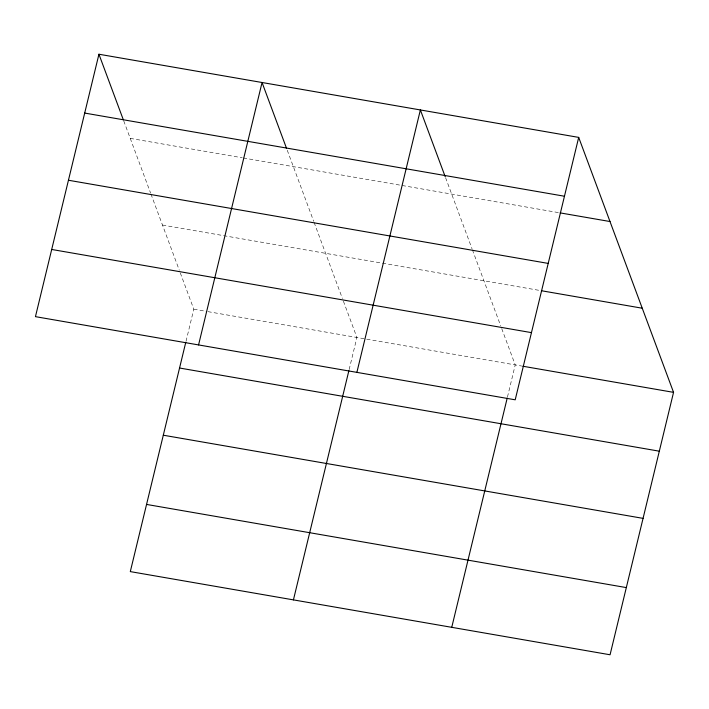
<?xml version="1.0" encoding="UTF-8"?>
<svg xmlns="http://www.w3.org/2000/svg" width="709" height="709" viewBox="0 0 709 709"><rect width="100%" height="100%" fill="white"/><g stroke="black" fill="none" stroke-linecap="round" stroke-linejoin="round"><path stroke-width="0.53" stroke-dasharray="3.54 2.66" d="M186.033 341.286L193.796 309.186L179.669 271.228M349.147 369.557L356.911 337.466L342.784 299.499M507.467 397.005L515.23 364.913L501.103 326.946M130.234 138.37L242.248 157.779M243.329 157.974L559.029 212.7M162.485 225.054L540.311 290.548M193.796 309.186L206.842 311.455M207.932 311.641L365.587 338.973M366.668 339.159L521.735 366.039M445.571 177.667L472.026 248.779M472.407 249.816L500.722 325.918M287.251 150.228L313.706 221.341M314.087 222.369L342.403 298.471M123.747 120.92L150.583 193.061M150.973 194.098L179.288 270.2"/><path stroke-width="1.06" d="M98.932 54.23L35.45 316.648L515.204 399.814L578.695 137.395L98.932 54.23L123.366 119.901M185.767 342.35L130.305 571.605L610.068 654.77L673.55 392.352L578.695 137.395M198.564 344.92L262.055 82.51L286.48 148.172M293.429 599.885L348.89 370.63M356.884 372.367L420.375 109.948L445.19 176.647M451.748 627.323L507.21 398.068M84.699 113.068L564.461 196.233M560.11 212.886L609.997 221.527M68.445 180.246L548.208 263.411M541.401 290.734L642.248 308.22M51.704 249.462L531.458 332.627M522.817 366.225L673.55 392.352M179.554 368.024L659.317 451.19M163.309 435.211L643.063 518.368M146.559 504.427L626.322 587.593"/></g></svg>
